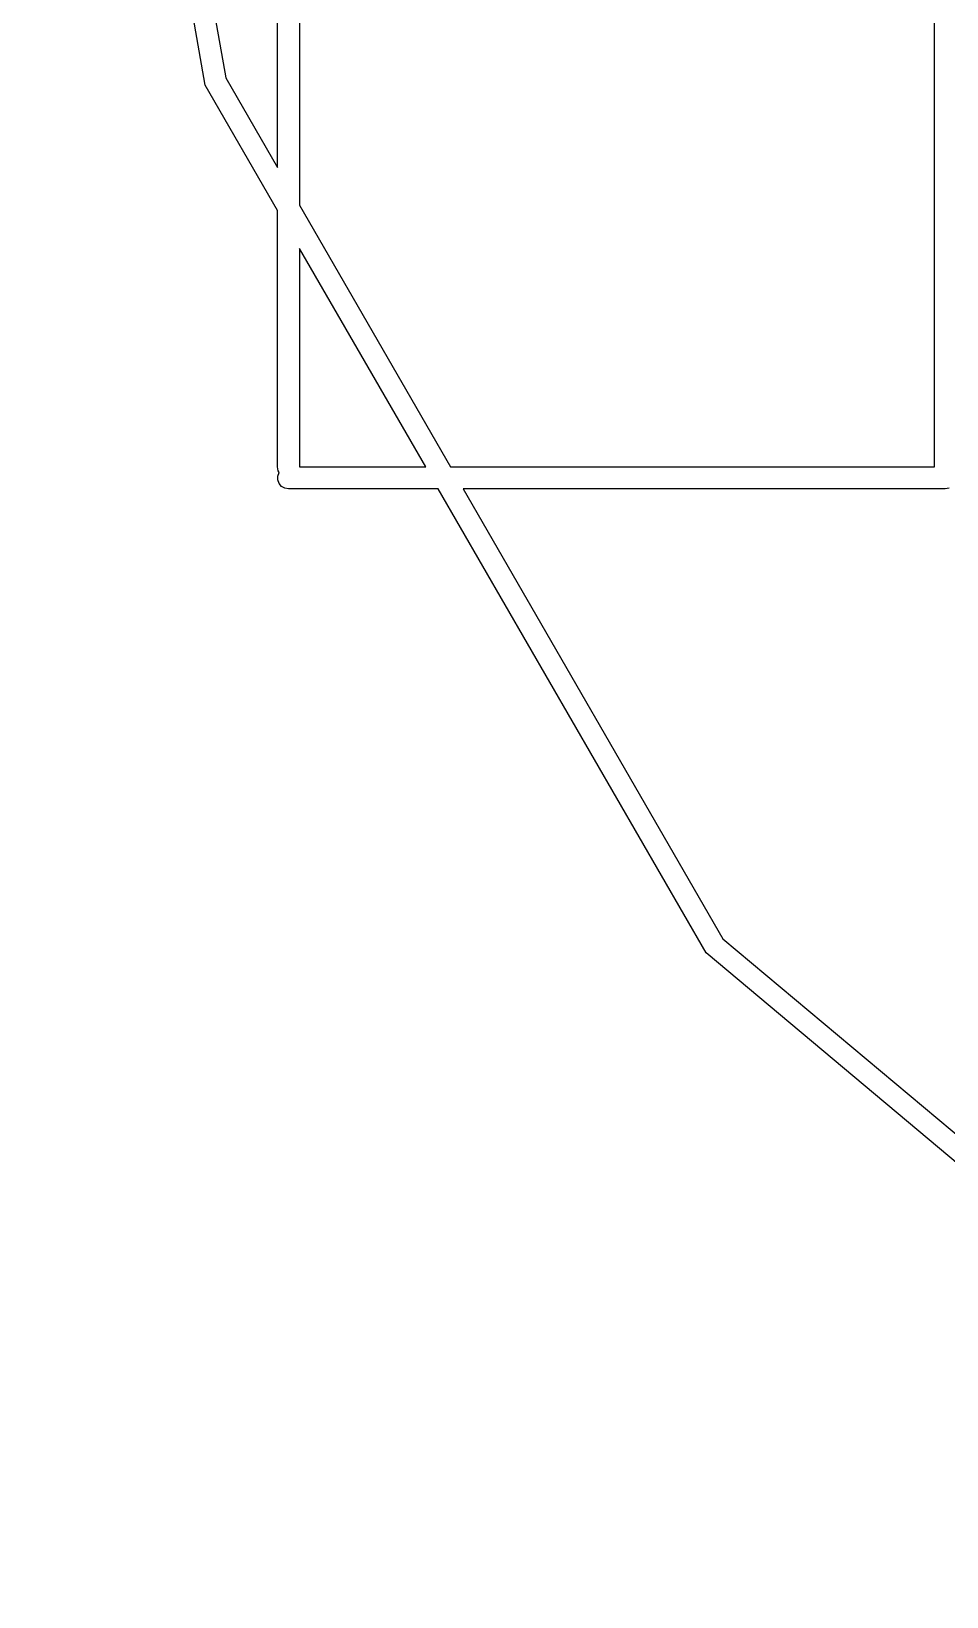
# Model space of a CAD drawing. Extents: x 173.7 to 229.3, y -126 to -74.1.
# Drawn here: x 173.65 to 182.01, y -122.82 to -108.52 of the extents above; entities that cross this region are included whole.
import ezdxf

# ---------------------------------------------------------------- set-up
doc = ezdxf.new("R2010")
doc.units = 0
doc.header["$MEASUREMENT"] = 0
doc.layers.add('BLACK', color=7, linetype='CONTINUOUS')

msp = doc.modelspace()

# ---------------------------------------------------------------- linework, layer by layer
at = {"layer": 'Black'}
for p, q in [((176.1, -89.8906), (176.1, -110.109)), ((175.9, -109.763), (175.9, -90.237)), ((175.239, -109.012), (173.65, -100)), ((173.85, -100), (175.427, -108.944)), ((181.9, -112.5), (181.9, -104.405)), ((175.427, -108.944), (175.9, -109.763)), ((175.9, -110.157), (175.239, -109.012)), ((176.1, -110.109), (177.48, -112.5)), ((175.9, -112.5), (175.9, -110.157)), ((177.253, -112.5), (176.1, -110.503)), ((176.1, -110.503), (176.1, -112.5)), ((175.906, -112.534), (175.9, -112.5)), ((175.914, -112.549), (175.906, -112.534)), ((176.1, -112.5), (177.253, -112.5)), ((177.48, -112.5), (181.9, -112.5)), ((175.902, -112.583), (175.913, -112.55)), ((175.902, -112.617), (175.902, -112.583)), ((175.913, -112.65), (175.902, -112.617)), ((175.913, -112.55), (175.914, -112.549)), ((175.936, -112.677), (175.913, -112.65)), ((175.966, -112.694), (175.936, -112.677)), ((176, -112.7), (175.966, -112.694)), ((177.368, -112.7), (176, -112.7)), ((179.815, -116.937), (177.368, -112.7)), ((182, -112.7), (177.596, -112.7)), ((177.596, -112.7), (179.968, -116.809)), ((182.034, -112.694), (182, -112.7)), ((179.968, -116.809), (186.925, -122.647)), ((186.825, -122.82), (179.815, -116.937))]:
    msp.add_line(p, q, dxfattribs=at)

doc.saveas('drawing.dxf')
